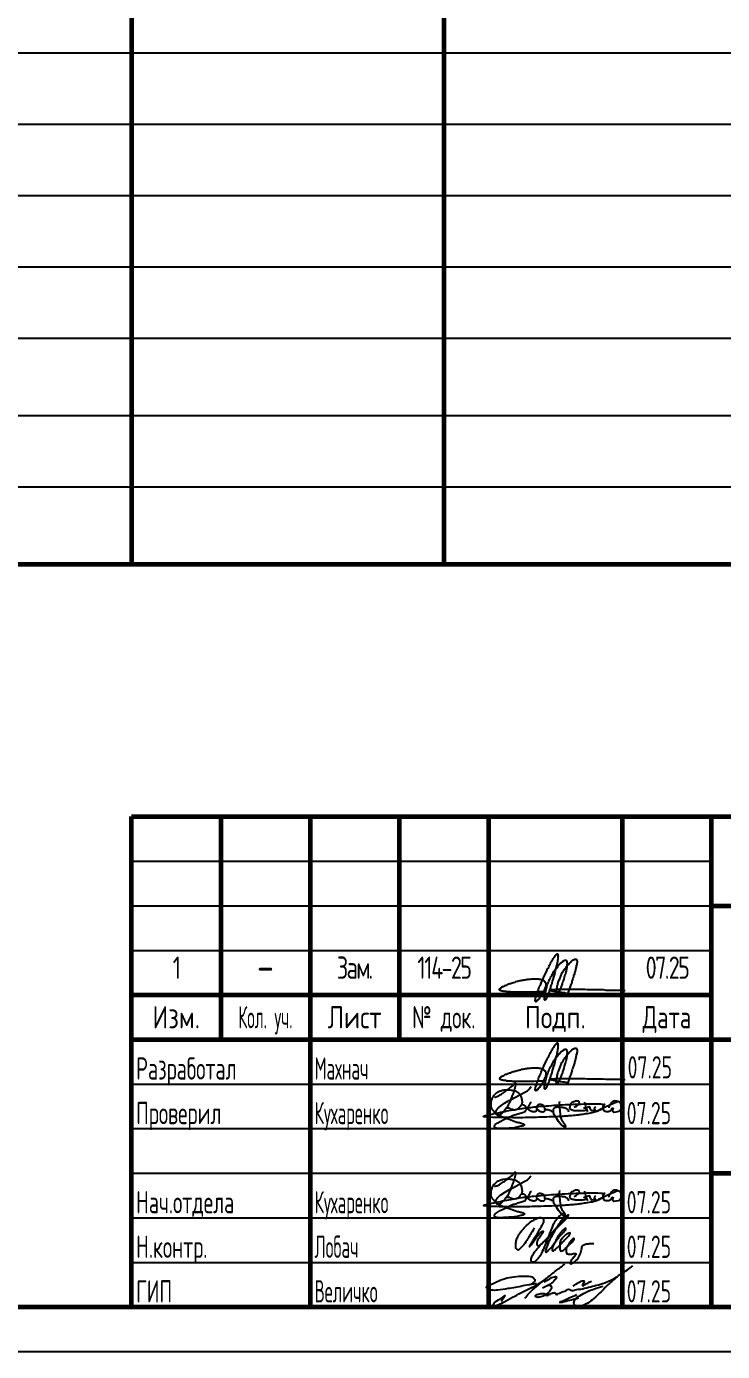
# Model space of a CAD drawing. Header units: millimetres. Extents: x 1681 to 4624, y 1418 to 1792.
# Drawn here: x 1899.2 to 1977.2, y 1495.2 to 1643.8 of the extents above; entities that cross this region are included whole.
import ezdxf
from ezdxf.enums import TextEntityAlignment as Align

# ---------------------------------------------------------------- set-up
doc = ezdxf.new("R2010")
doc.units = ezdxf.units.MM
doc.layers.add('_0', color=253, linetype='Continuous', lineweight=20)
doc.layers.add('ГП', color=7, linetype='Continuous')
doc.layers.add('подписи', color=7, linetype='Continuous')
doc.styles.add('GOST 2.304', font='CS_Gost2304.shx')
doc.styles.add('ГОСТ 2.304', font='CS_Gost2304.shx')

# ---------------------------------------------------------------- blocks, each defined once
blk = doc.blocks.new('кухаренко')
at = {"layer": 'подписи'}
for points in [[(4741.15, -2390.33, -0.005798), (4741.23, -2390.33, -0.008129), (4741.29, -2390.33, -0.006022), (4741.45, -2390.32, -0.027027), (4741.48, -2390.33, -0.19544), (4741.55, -2390.36, 0.152875), (4741.63, -2390.41), (4741.86, -2390.48), (4742.06, -2390.53, 0.129582), (4742.12, -2390.53, 0.038334), (4742.33, -2390.46, 0.029328), (4742.53, -2390.37, 0.094259), (4742.58, -2390.33, 0.003403), (4742.64, -2390.25, 0.001277), (4742.79, -2390.06, 0.000767), (4742.88, -2389.95, 0.002743), (4742.9, -2389.92, 0.109994), (4742.93, -2389.86, 0.044592), (4742.95, -2389.7, 0.018953), (4742.95, -2389.59, 0.020224), (4742.94, -2389.49, 0.029962), (4742.91, -2389.31, 0.026519), (4742.85, -2389.12, 0.025107), (4742.8, -2389, 0.026577), (4742.74, -2388.9, 0.049637), (4742.65, -2388.78, 0.034616), (4742.5, -2388.64, 0.030466), (4742.34, -2388.53, 0.054903), (4742.24, -2388.48, 0.022922), (4742.1, -2388.44, 0.013269), (4741.86, -2388.38, 0.007933), (4741.6, -2388.34, 0.015497), (4741.47, -2388.32, 0.030047), (4741.31, -2388.32, 0.019036), (4741.05, -2388.33, 0.019737), (4740.81, -2388.36, 0.024973), (4740.62, -2388.41, 0.020387), (4740.47, -2388.46, 0.01697), (4740.29, -2388.53, 0.022215), (4740.17, -2388.59, 0.017835), (4740.03, -2388.68, 0.053357), (4739.85, -2388.83, 0.047671), (4739.68, -2389.03, 0.022554), (4739.58, -2389.21, 0.027418), (4739.51, -2389.36, 0.017747), (4739.46, -2389.51, 0.024356), (4739.43, -2389.62, 0.035833), (4739.4, -2389.79, 0.027259), (4739.4, -2390, 0.021484), (4739.41, -2390.14, 0.036373), (4739.43, -2390.22, 0.048142), (4739.47, -2390.34, 0.049543), (4739.54, -2390.44, 0.008973), (4739.62, -2390.54, -0.006576), (4739.73, -2390.68, -0.010042), (4739.83, -2390.81, 0.0125), (4739.91, -2390.91, 0.086175), (4740.06, -2391.04, 0.047632), (4740.38, -2391.19), (4740.95, -2391.41), (4741.47, -2391.6), (4742.21, -2391.88, 0.037905), (4742.41, -2391.93, -0.018022), (4742.83, -2392.03, -0.012599), (4743.04, -2392.1, -0.03223), (4743.11, -2392.13, -0.091382), (4743.15, -2392.16, -0.092838), (4743.17, -2392.2, -0.095522), (4743.18, -2392.22, -0.111374), (4743.17, -2392.25, -0.135673), (4743.14, -2392.28, -0.082408), (4743.07, -2392.32, -0.004406), (4742.92, -2392.36, -0.004891), (4742.79, -2392.39), (4742.34, -2392.49), (4742.06, -2392.55), (4741.49, -2392.59), (4740.82, -2392.63, -0.016116), (4740.56, -2392.64, -0.011004), (4740.18, -2392.63, -0.039595), (4740.02, -2392.61, -0.059479), (4739.91, -2392.57, -0.078879), (4739.86, -2392.54, -0.096261), (4739.84, -2392.5, -0.108453), (4739.83, -2392.46, -0.057689), (4739.84, -2392.37, -0.053075), (4739.88, -2392.24, -0.134818), (4739.91, -2392.2), (4740.14, -2392.05), (4740.45, -2391.84), (4740.88, -2391.63), (4741.76, -2391.21, -0.052654), (4741.94, -2391.14, 0.019549), (4742.46, -2390.99), (4742.84, -2390.87), (4743.09, -2390.79), (4743.27, -2390.73, 0.265317), (4743.32, -2390.67, -0.114101), (4743.39, -2390.53, -0.052598), (4743.52, -2390.4, 0.097959), (4743.58, -2390.32, 0.011473), (4743.64, -2390.21, -0.009226), (4743.7, -2390.08, -0.001703), (4743.73, -2390.02, -0.000657), (4743.82, -2389.86, -0.029285), (4743.87, -2389.79, -0.015216), (4743.97, -2389.65)], [(4739.82, -2389.13, 0.026798), (4740.2, -2389.02, 0.059727), (4740.36, -2388.94, 0.004397), (4740.84, -2388.62, 0.011539), (4741.02, -2388.5, 0.001866), (4741.23, -2388.34, 0.000905), (4741.67, -2388, 0.09103), (4742.09, -2387.55, -0.647387), (4742.2, -2387.57, -0.120256), (4742.21, -2387.59, -0.00812), (4742.13, -2387.92, -0.001312), (4742.06, -2388.26, -0.009544), (4742.04, -2388.3, -0.014309), (4742, -2388.46, -0.00737), (4741.89, -2388.77, -0.003885), (4741.82, -2388.95, -0.001642), (4741.65, -2389.37, -0.007857), (4741.49, -2389.76, -0.011664), (4741.37, -2390.02, -0.038077), (4741.24, -2390.24, -0.020771), (4740.96, -2390.6, -0.010246), (4740.85, -2390.74, -0.008324), (4740.7, -2390.9, -0.03528), (4740.54, -2391.04, -0.062065), (4740.43, -2391.1, -0.104051), (4740.35, -2391.12, -0.065208), (4740.22, -2391.1, -0.050781), (4740.12, -2391.07, -0.059597), (4740.05, -2391.02, -0.087016), (4739.99, -2390.95, -0.102932), (4739.97, -2390.87, -0.098333), (4739.97, -2390.76, -0.064826), (4740.04, -2390.61, -0.017095), (4740.13, -2390.48, -0.024734), (4740.19, -2390.39, -0.026328), (4740.4, -2390.18, -0.049831), (4740.52, -2390.08), (4740.95, -2389.81), (4741.32, -2389.58, -0.03182), (4741.55, -2389.45, 0.017603), (4741.97, -2389.24), (4742.83, -2388.77), (4743.17, -2388.58), (4743.52, -2388.39, 0.083602), (4743.7, -2388.25, 0.050191), (4743.93, -2387.94)], [(4753.68, -2389.62, 0.005742), (4752.81, -2389.99, 0.008707), (4752.24, -2390.24, 0.0106), (4751.26, -2390.73, -0.046428), (4751.03, -2390.82, -0.028845), (4750.78, -2390.88, -0.009746), (4750.04, -2391, -0.001205), (4749.42, -2391.09, -0.003456), (4749.2, -2391.12, -0.006139), (4748.45, -2391.2, -0.006919), (4747.79, -2391.25, -0.004834), (4747.24, -2391.29, -0.002677), (4746.23, -2391.33, -0.003361), (4745.06, -2391.37, -0.00193), (4743.01, -2391.42, -0.005231), (4742.3, -2391.42, -0.002141), (4740.58, -2391.41, -0.019572), (4738.65, -2391.32, -0.750042), (4738.63, -2391.24, -0.058889), (4738.78, -2391.18, -0.009188), (4739.77, -2390.96, -0.006541), (4741.69, -2390.58, -0.010127), (4742.94, -2390.38, -0.010892), (4744.48, -2390.2, -0.007355), (4746.78, -2390.01, -0.006806), (4748.07, -2389.94, -0.003726), (4750.45, -2389.86, -0.016706), (4751.73, -2389.87, -0.067529), (4752.05, -2389.93, -0.087853), (4752.07, -2389.94, -0.014066), (4752.18, -2390.03)], [(4742.98, -2389.95, -0.046747), (4743.14, -2390.01, -0.091615), (4743.22, -2390.07, -0.026158), (4743.33, -2390.2, 0.033126), (4743.43, -2390.31, 0.008457), (4743.56, -2390.43, 0.012565), (4743.65, -2390.51, 0.034925), (4743.75, -2390.58, 0.023525), (4743.91, -2390.67, 0.055096), (4744, -2390.7, 0.030625), (4744.17, -2390.74, 0.093906), (4744.37, -2390.72, 0.095857), (4744.54, -2390.64, 0.216767), (4744.59, -2390.56, -0.312748), (4744.63, -2390.5, -0.391789), (4744.75, -2390.56, 0.241589), (4744.9, -2390.7, 0.011144), (4745.02, -2390.73, 0.020678), (4745.08, -2390.74, 0.039268), (4745.19, -2390.75, 0.034759), (4745.31, -2390.74, 0.117928), (4745.44, -2390.68, 0.191433), (4745.49, -2390.61, 0.063912), (4745.49, -2390.54, 0.03469), (4745.48, -2390.42, 0.024812), (4745.43, -2390.26, 0.044787), (4745.4, -2390.17, 0.071544), (4745.34, -2390.09, 0.06826), (4745.25, -2390.02, 0.054353), (4745.16, -2389.98, 0.037217), (4745.02, -2389.95, 0.040376), (4744.9, -2389.94, 0.050806), (4744.81, -2389.95, 0.104078), (4744.7, -2390, 0.096241), (4744.61, -2390.09, 0.047144), (4744.57, -2390.17, 0.042428), (4744.54, -2390.26, 0.052824), (4744.53, -2390.36, 0.073913), (4744.54, -2390.43, 0.143848), (4744.57, -2390.46, 0.087462), (4744.63, -2390.5)], [(4747.1, -2389.6, 0.01533), (4747.09, -2390, 0.027494), (4747.1, -2390.23), (4747.15, -2390.73), (4747.21, -2391.27, 0.074587), (4747.26, -2391.48, 0.039629), (4747.44, -2391.82, 0.019238), (4747.55, -2391.99, -0.019998), (4747.67, -2392.16, -0.015538), (4747.75, -2392.31, -0.03204), (4747.79, -2392.38, -0.091773), (4747.8, -2392.43, -0.238569), (4747.79, -2392.45, -0.159849), (4747.77, -2392.46, -0.047004), (4747.71, -2392.45, -0.036911), (4747.62, -2392.43, -0.032985), (4747.52, -2392.39, -0.046168), (4747.37, -2392.29, -0.076935), (4747.29, -2392.21), (4747.02, -2391.83), (4746.77, -2391.47), (4746.51, -2391.1, -0.103468), (4746.49, -2391.06, -0.018296), (4746.46, -2390.83, -0.019648), (4746.44, -2390.7, -0.01944), (4746.44, -2390.56, -0.094017), (4746.48, -2390.42, -0.114763), (4746.55, -2390.32, -0.093484), (4746.66, -2390.25, -0.076795), (4746.82, -2390.22, -0.007302), (4746.97, -2390.22, -0.008114), (4747.1, -2390.22, -0.010225), (4747.38, -2390.24, -0.019104), (4747.53, -2390.26, -0.049455), (4747.64, -2390.28, -0.029007), (4747.82, -2390.36, -0.036776), (4747.94, -2390.43, -0.041321), (4748.03, -2390.51, -0.064961), (4748.08, -2390.57, -0.06602), (4748.11, -2390.64, -0.136611), (4748.11, -2390.68, -0.090345), (4748.07, -2390.75)], [(4748.77, -2390.25, 0.014591), (4748.9, -2390.18, 0.018116), (4749.01, -2390.12, 0.015443), (4749.23, -2389.97, 0.053272), (4749.29, -2389.92, 0.126379), (4749.33, -2389.85, 0.092998), (4749.34, -2389.74, 0.062695), (4749.32, -2389.67, 0.090641), (4749.29, -2389.62, 0.086542), (4749.23, -2389.58, 0.083988), (4749.15, -2389.55, 0.037026), (4749.08, -2389.55, 0.040904), (4749, -2389.55, 0.033302), (4748.92, -2389.57, 0.013966), (4748.72, -2389.64, 0.034307), (4748.47, -2389.75, 0.127048), (4748.41, -2389.8, 0.042128), (4748.39, -2389.85, 0.014482), (4748.33, -2390, 0.012392), (4748.28, -2390.13, 0.0176), (4748.26, -2390.23, 0.10624), (4748.25, -2390.34, 0.131112), (4748.29, -2390.42, 0.094162), (4748.37, -2390.48, 0.051004), (4748.54, -2390.55, 0.010115), (4748.73, -2390.6, 0.032071), (4748.79, -2390.61, 0.009785), (4748.91, -2390.62, 0.006798), (4749.08, -2390.63, 0.01021), (4749.23, -2390.63, 0.003977), (4749.62, -2390.63, 0.028653), (4749.9, -2390.6, 0.053848), (4750.04, -2390.57, 0.115928), (4750.12, -2390.52, 0.196852), (4750.14, -2390.47, 0.098438), (4750.11, -2390.36, -0.06108), (4750.06, -2390.2, -0.005699), (4750.05, -2390.07, 0.010417), (4750.03, -2390, 0.035891), (4750.01, -2389.91, -0.027066), (4749.97, -2389.78, -0.054205), (4749.97, -2389.75, -0.021915), (4749.97, -2389.67)], [(4752.02, -2390.38, 0.109522), (4752.03, -2390.53, 0.160658), (4752.1, -2390.62, 0.055377), (4752.22, -2390.69, 0.068291), (4752.33, -2390.71, 0.029424), (4752.45, -2390.72, 0.028475), (4752.57, -2390.71, 0.060056), (4752.73, -2390.68, 0.059286), (4752.88, -2390.6, 0.24864), (4752.97, -2390.43, -0.41707), (4753.05, -2390.35, -0.677318), (4753.1, -2390.46, 0.312161), (4753.05, -2390.65, 0.094724), (4753.14, -2390.78, 0.252792), (4753.2, -2390.8), (4753.45, -2390.75), (4753.76, -2390.7, 0.185135), (4753.87, -2390.63, 0.075977), (4754.01, -2390.38, 0.056102), (4754.06, -2390.17, 0.077883), (4754.06, -2390.01, 0.067877), (4754, -2389.85, 0.107143), (4753.93, -2389.76, 0.048924), (4753.84, -2389.69, 0.033885), (4753.68, -2389.62, 0.029884), (4753.51, -2389.57, 0.04062), (4753.38, -2389.55, 0.079551), (4753.2, -2389.56, 0.107246), (4753.08, -2389.62, 0.024108), (4753.01, -2389.68, 0.01754), (4752.92, -2389.77, 0.020798), (4752.84, -2389.87, 0.01411), (4752.72, -2390.03, 0.088364), (4752.68, -2390.13, 0.049418), (4752.65, -2390.32)], [(4745.48, -2390.46, 0.006648), (4745.56, -2390.48, 0.012153), (4745.6, -2390.48, 0.004882), (4745.69, -2390.49, -0.011839), (4745.72, -2390.5, -0.019825), (4745.79, -2390.51, -0.012361), (4745.89, -2390.53, -0.011282), (4745.95, -2390.55, -0.005204), (4746.07, -2390.59, -0.018197), (4746.15, -2390.62, -0.030786), (4746.19, -2390.65, -0.092295), (4746.21, -2390.66, -0.034828), (4746.24, -2390.7, -0.09211), (4746.25, -2390.74, -0.069876), (4746.25, -2390.79)], [(4749.8, -2390.36, 0.007868), (4750.02, -2390.3, 0.007869), (4750.25, -2390.23, 0.045423), (4750.43, -2390.15, -0.455169), (4750.45, -2390.16), (4750.52, -2390.34), (4750.59, -2390.53, 0.1316), (4750.65, -2390.62, 0.233555), (4750.71, -2390.63), (4750.92, -2390.59), (4751.06, -2390.56, 0.564034), (4751.09, -2390.47, -0.265896), (4751.06, -2390.32, -0.077292), (4751.11, -2390.23, -0.07626), (4751.19, -2390.16)]]:
    blk.add_lwpolyline(points, format="xyb", dxfattribs=at)
for points in [[(4751.06, -2390.56), (4751.27, -2390.71), (4751.57, -2390.58), (4751.83, -2390.46), (4752.02, -2390.38), (4752.02, -2390.09), (4752.21, -2389.82)], [(4750.14, -2390.47), (4750.23, -2390.68), (4750.27, -2390.76)]]:
    blk.add_lwpolyline(points, dxfattribs=at)
blk = doc.blocks.new('*U36')
at = {"layer": 'подписи', "xscale": 100, "yscale": 100, "zscale": 100}
blk.add_blockref('кухаренко', (-475415, 239265), dxfattribs=at)
blk = doc.blocks.new('Лобач')
at = {"layer": 'подписи'}
blk.add_open_spline([(0, 0), (-26.4, -41.9), (-48.9, -80.6), (-81.2, -129), (-105.9, -153.2), (-115.6, -165.5), (-124.8, -165.5), (-138.2, -153.2), (-138.2, -142.4), (-138.2, -102.1), (-129.6, -76.3), (-109.2, -37.1), (-78, 0.5), (-38.2, 39.8), (7.5, 67.7), (38.2, 81.1), (58.1, 75.2), (65.6, 75.2), (71.5, 50), (53.2, 9.7), (11.8, -57), (-41.9, -142.4), (-35.5, -142.4), (-1.1, -91.9), (35, -45.1), (54.3, -25.3), (69.4, -18.3), (58.1, -44.1), (33.9, -76.3), (18.3, -99.4), (18.3, -116.6), (18.3, -128.4), (30.7, -136.5), (46.8, -124.7), (81.7, -93.5), (119.4, -48.4), (156, -7.5), (197.9, 46.8), (223.2, 88.7), (231.2, 104.3), (224.3, 114.5), (207, 106.9), (187.7, 91.9), (159.2, 57.5), (145.2, 36.5), (131.2, 5.9), (122.6, -19.3), (94.1, -93.5), (78.5, -133.3), (50.9, -194.1), (32.7, -221.7), (13.5, -243.5), (3.8, -252.9), (-12.4, -258), (-23.1, -253.3), (-27.2, -237.5), (-19.1, -208.6), (4.1, -176), (29.7, -143.7), (114.1, -56.6), (254.5, 88.1), (258.2, 98.5), (247.7, 98.5), (193.2, 35.3), (168.7, 5.1), (142.4, -34.3), (127.3, -65.9), (108.4, -97.3), (97, -129.9), (86.6, -152.8), (82.2, -170.3), (82.2, -183), (97, -178.3), (115.2, -155.8), (143.1, -123.9), (158.9, -100.7), (176.4, -77.5), (196, -54.5), (214.5, -37), (230.3, -18.5), (238.3, -5.8), (232.6, 1.6), (217.5, -10.8), (198.6, -30.6), (182.2, -52.5), (173.4, -66.9), (164.3, -85.8), (150.5, -111.3), (139.1, -134.5), (132.4, -151.7), (132.4, -160.4), (132.4, -170.9), (139.8, -170.9), (152.2, -165.6), (169.4, -146.7), (189.6, -127.9), (209.7, -106.7), (225.9, -90.3), (238.3, -77.8), (252.8, -63.4), (262.2, -51.3), (269.6, -40.8), (263.6, -35.1), (251.8, -39.8), (239.3, -45.2), (226.2, -57.3), (211.8, -71.1), (204.7, -80.5), (195.6, -94), (188.9, -112.4), (188.9, -133.3), (188.9, -159.2), (194.9, -172.9), (206.7, -172.9), (222.9, -162.2), (239.7, -143.7), (256.2, -127.2), (276, -110.4), (291.1, -96.3), (299.2, -83.5), (295.2, -76.5), (280, -86.2), (265.9, -104.4), (254.1, -122.2), (244.4, -140.7), (236.7, -157.5), (236.7, -178), (241.4, -194.5), (255.5, -194.5), (271.3, -194.5), (284.8, -194.5), (301.2, -188.1), (314.7, -191.8), (305.9, -203.2), (291.5, -221), (280.4, -235.5), (271.3, -247.9), (265.6, -261.4), (265.6, -270.4), (288.1, -261.4), (318.7, -239.8), (340.3, -199.5), (354.7, -158.8), (354.7, -129.2), (381.6, -119.8), (408.2, -115.5), (434.1, -115.5), (444.5, -115.5)], degree=3, dxfattribs=at)
blk = doc.blocks.new('*U37')
at = {"layer": 'подписи', "xscale": 1.5, "yscale": 1.5, "zscale": 1.5}
blk.add_blockref('Лобач', (-985, 385), dxfattribs=at)
blk = doc.blocks.new('величко')
at = {"layer": 'подписи'}
for points in [[(-13.33, 0.97), (-12.88, 1.57), (-13.65, 1.07), (-14.21, 0.54), (-14.21, 0.41), (-13.87, 0.47), (-13.07, 0.83), (-12.03, 1.4), (-11.11, 1.88), (-10.21, 2.34), (-9, 2.97), (-7.67, 3.98), (-6.65, 4.77), (-6.16, 5.14)], [(-8.07, 2.72), (-7.78, 2.72), (-7.69, 2.39), (-8.02, 1.94), (-8.62, 1.51), (-9.1, 1.39), (-9.33, 1.39), (-9.48, 1.51), (-9.45, 1.61), (-9.11, 1.76), (-8.67, 1.83), (-8.37, 1.77), (-8.23, 1.62), (-7.83, 1.76), (-7.39, 1.91), (-7.29, 1.91), (-7.17, 1.75), (-6.77, 1.87), (-6.17, 2.09), (-5.61, 2.27), (-5.51, 2.19), (-4.98, 2.23), (-4.4, 2.32), (-3.52, 2.52), (-2.65, 2.74), (-1.71, 3.03), (-0.41, 3.64), (0.09, 4), (0.83, 4.49), (1.46, 4.93)], [(-9.36, 2.9), (-9.97, 2.84), (-10.89, 2.66), (-12.58, 2.36), (-13.71, 2.19), (-14.43, 2.19), (-14.8, 2.3), (-14.96, 2.45), (-14.96, 2.5), (-14.71, 2.71), (-13.78, 3.16), (-11.89, 3.7), (-10.79, 3.77), (-10, 3.71), (-9.6, 3.48), (-9.53, 3.27), (-9.79, 2.99), (-10.23, 2.71)], [(-10.66, 1.28), (-10.21, 1.83), (-9.35, 2.6), (-8.79, 3.11)], [(-8.49, 3.14), (-7.85, 3.47), (-7.35, 3.69), (-7.13, 3.69), (-7.26, 3.37), (-7.8, 2.88), (-8.68, 2.4)], [(-5.24, 2.63), (-4.63, 3.05), (-4.25, 3.22), (-4.05, 3.22), (-4.05, 3.03), (-4.19, 2.79), (-4.19, 2.72), (-3.9, 2.84), (-3.56, 3.03), (-3.18, 3.2)], [(-0.23, 3.77), (-1.18, 2.93), (-2.44, 1.7), (-3.79, 0.64), (-4.57, 0.35), (-4.97, 0.35), (-5.13, 0.6), (-5.07, 1.09), (-4.67, 1.47), (-3.87, 1.93), (-1.91, 2.64)], [(-4.86, 1.65), (-5.62, 1.32), (-6.77, 0.8)], [(-6.77, 0.8), (-6.21, 0.92), (-5.44, 1.12), (-4.65, 1.32)]]:
    blk.add_spline(points, degree=3, dxfattribs=at)
blk = doc.blocks.new('*U38')
at = {"layer": 'подписи', "xscale": 100, "yscale": 100, "zscale": 100}
blk.add_blockref('величко', (-26, -31), dxfattribs=at)
blk = doc.blocks.new('*U46')
at = {"color": 0, "linetype": 'Continuous', "lineweight": 60}
for p, q in [((-185, 55), (0, 55)), ((-185, 0), (-185, 55)), ((-175, 55), (-175, 35)), ((-165, 55), (-165, 0)), ((-155, 55), (-155, 35)), ((-145, 55), (-145, 0)), ((-130, 55), (-130, 0)), ((-120, 0), (-120, 54.99)), ((-120, 45), (0, 45)), ((-185, 35), (-120, 35)), ((-175, 35), (-175, 30)), ((-155, 35), (-155, 30)), ((-185, 30), (-120, 30)), ((-120, 30), (0, 30)), ((-120, 15), (0, 15))]:
    blk.add_line(p, q, dxfattribs=at)
at = {"color": 0, "linetype": 'Continuous', "lineweight": 25}
for p, q in [((-185, 50), (-120, 50)), ((-185, 45), (-120, 45)), ((-185, 40), (-120, 40)), ((-185, 30), (-120, 30)), ((-185, 25), (-120, 25)), ((-185, 20), (-120, 20)), ((-185, 15), (-120, 15)), ((-185, 10), (-120, 10)), ((-185, 5), (-120, 5))]:
    blk.add_line(p, q, dxfattribs=at)
blk.add_lwpolyline([(-415, -5), (5, -5), (5, 292), (-415, 292), (-415, -5)], dxfattribs=at)
at = {"color": 0, "linetype": 'Continuous', "lineweight": 60}
blk.add_lwpolyline([(-395, 0), (0, 0), (0, 287), (-395, 287), (-395, 0)], dxfattribs=at)
at = {"color": 0, "linetype": 'Continuous', "lineweight": 25, "style": 'GOST 2.304'}
for s, p in [('Изм.', (-180, 32.5)), ('Лист', (-160, 32.5)), ('Подп.', (-137.5, 32.5))]:
    blk.add_text(s, height=2.5, dxfattribs=at).set_placement(p, align=Align.MIDDLE_CENTER)
for s, width, p in [('Кол. уч.', 0.65, (-170, 32.5)), ('№ док.', 0.8, (-150, 32.5)), ('Дата', 0.9, (-125, 32.5))]:
    blk.add_text(s, height=2.5, dxfattribs=dict(at, width=width)).set_placement(p, align=Align.MIDDLE_CENTER)
blk.add_attdef('НОМЕР', text='', height=2.5, dxfattribs=at).set_placement((-4.98, 284.34), align=Align.MIDDLE_CENTER)
at = {"color": 0, "style": 'GOST 2.304'}
for tag, height, p in [('ШИФР', 5, (-60, 50)), ('СТАДИЯ', 2.5, (-42.5, 20.29)), ('ЛИСТ', 2.5, (-27.51, 20.05)), ('ЛИСТОВ', 2.5, (-10.16, 20.04))]:
    blk.add_attdef(tag, text='', height=height, dxfattribs=at).set_placement(p, align=Align.MIDDLE_CENTER)
at = {"color": 0, "style": 'GOST 2.304', "width": 0.8}
for tag, p in [('НАЗВАНИЕ_ОБЪЕКТА_001', (-72.6, 36.69)), ('НАЗВАНИЕ_КОМПЛЕКТА_001', (-99.15, 21.69)), ('НАЗВАНИЕ_ЧЕРТЕЖА_001', (-97.73, 6.53))]:
    blk.add_attdef(tag, p, '', height=2.5, dxfattribs=at)
at = {"style": 'GOST 2.304'}
for tag, p, width in [('ДОЛЖ1', (-184.5, 25.5), 0.8), ('ФАМИЛИЯ1', (-164.5, 25.5), 0.68), ('ДАТА1', (-129.41, 25.63), 0.8), ('ДОЛЖ2', (-184.5, 20.5), 0.8), ('ФАМИЛИЯ2', (-164.5, 20.5), 0.68), ('ДАТА2', (-129.5, 20.5), 0.8), ('ДОЛЖ3', (-184.5, 15.5), 0.8), ('ФАМИЛИЯ3', (-164.5, 15.5), 0.68), ('ДАТА3', (-129.5, 15.5), 0.8), ('ДОЛЖ4', (-184.5, 10.5), 0.8), ('ФАМИЛИЯ4', (-164.5, 10.5), 0.68), ('ДАТА4', (-129.5, 10.5), 0.8), ('ДОЛЖ5', (-184.5, 5.5), 0.8), ('ФАМИЛИЯ5', (-164.5, 5.5), 0.68), ('ДАТА5', (-129.5, 5.5), 0.8), ('ДОЛЖ6', (-184.5, 0.5), 0.8), ('ФАМИЛИЯ6', (-164.5, 0.5), 0.68), ('ДАТА6', (-129.5, 0.5), 0.8)]:
    blk.add_attdef(tag, p, '', height=2.5, dxfattribs=dict(at, width=width))
at = {"color": 0, "style": 'GOST 2.304'}
blk.add_attdef('ФОРМАТ', (-46, -4.31), '', height=2.5, dxfattribs=at)
blk = doc.blocks.new('A$Cf8f236e5')
at = {"color": 7, "lineweight": 25}
blk.add_lwpolyline([(46.21, -4.66), (45.66, -4.66), (45.4, -4.66), (45.11, -4.7), (44.85, -4.7), (44.6, -4.7), (44.47, -4.7), (44.35, -4.7), (44.22, -4.7), (44.09, -4.7), (43.96, -4.7), (43.84, -4.7), (43.71, -4.7), (43.63, -4.7), (43.5, -4.7), (43.37, -4.7), (43.29, -4.7), (43.16, -4.7), (43.03, -4.7), (42.95, -4.7), (42.82, -4.7), (42.74, -4.7), (42.65, -4.7), (42.52, -4.66), (42.44, -4.66), (42.36, -4.66), (42.27, -4.66), (42.19, -4.66), (42.1, -4.66), (42.02, -4.66), (41.97, -4.62), (41.89, -4.62), (41.8, -4.62), (41.76, -4.62), (41.68, -4.62), (41.64, -4.57), (41.59, -4.57), (41.51, -4.57), (41.47, -4.53), (41.42, -4.53), (41.38, -4.53), (41.38, -4.49), (41.34, -4.49), (41.3, -4.49), (41.3, -4.45), (41.25, -4.45), (41.25, -4.4), (41.25, -4.36), (41.25, -4.32), (41.3, -4.32), (41.3, -4.28), (41.34, -4.28), (41.34, -4.23), (41.38, -4.23), (41.38, -4.19), (41.42, -4.19), (41.42, -4.15), (41.47, -4.15), (41.51, -4.15), (41.51, -4.11), (41.55, -4.11), (41.59, -4.06), (41.64, -4.06), (41.72, -4.02), (41.8, -3.98), (41.85, -3.94), (41.93, -3.9), (42.02, -3.9), (42.1, -3.85), (42.19, -3.81), (42.27, -3.77), (42.36, -3.73), (42.48, -3.73), (42.57, -3.68), (42.65, -3.64), (42.78, -3.6), (42.86, -3.6), (42.99, -3.56), (43.08, -3.51), (43.2, -3.47), (43.29, -3.47), (43.41, -3.43), (43.5, -3.39), (43.63, -3.39), (43.75, -3.35), (43.84, -3.35), (43.96, -3.3), (44.09, -3.3), (44.18, -3.26), (44.3, -3.26), (44.39, -3.22), (44.51, -3.22), (44.64, -3.22), (44.73, -3.22), (44.85, -3.18), (44.94, -3.18), (45.02, -3.18), (45.15, -3.18), (45.23, -3.18), (45.32, -3.18), (45.4, -3.18), (45.53, -3.18), (45.62, -3.18), (45.7, -3.22), (45.74, -3.22), (45.78, -3.22), (45.83, -3.22), (45.87, -3.26), (45.91, -3.26), (45.95, -3.26), (46, -3.26), (46, -3.3), (46.04, -3.3), (46.08, -3.3), (46.12, -3.35), (46.17, -3.39), (46.21, -3.39), (46.25, -3.43), (46.29, -3.47), (46.29, -3.51), (46.33, -3.51), (46.33, -3.56), (46.38, -3.6), (46.38, -3.64), (46.42, -3.68), (46.42, -3.73), (46.42, -3.77), (46.42, -3.81), (46.42, -3.85), (46.42, -3.9), (46.42, -3.94), (46.42, -3.98), (46.42, -4.02), (46.38, -4.06), (46.38, -4.11), (46.38, -4.15), (46.38, -4.19), (46.33, -4.23), (46.33, -4.28), (46.29, -4.36), (46.25, -4.45), (46.21, -4.53), (46.17, -4.62), (46.12, -4.7), (46.08, -4.78), (46.04, -4.87), (46, -4.95), (45.95, -5.04), (45.91, -5.12), (45.83, -5.21), (45.78, -5.25), (45.74, -5.33), (45.7, -5.42), (45.66, -5.42), (45.66, -5.46), (45.62, -5.5), (45.57, -5.5), (45.57, -5.55), (45.53, -5.55), (45.53, -5.59), (45.49, -5.63), (45.45, -5.63), (45.45, -5.67), (45.4, -5.67), (45.4, -5.72), (45.36, -5.72), (45.32, -5.72), (45.32, -5.76), (45.28, -5.72), (45.28, -5.67), (45.23, -5.67), (45.23, -5.63), (45.23, -5.59), (45.23, -5.55), (45.28, -5.55), (45.28, -5.5), (45.28, -5.46), (45.28, -5.42), (45.28, -5.38), (45.28, -5.33), (45.32, -5.29), (45.32, -5.25), (45.32, -5.21), (45.36, -5.17), (45.36, -5.08), (45.4, -5), (45.4, -4.91), (45.45, -4.83), (45.49, -4.74), (45.53, -4.66), (45.57, -4.53), (45.62, -4.45), (45.62, -4.36), (45.66, -4.23), (45.7, -4.15), (45.74, -4.02), (45.83, -3.9), (45.87, -3.81), (45.91, -3.68), (45.95, -3.56), (46.04, -3.35), (46.17, -3.09), (46.25, -2.88), (46.38, -2.63), (46.46, -2.41), (46.55, -2.29), (46.59, -2.2), (46.63, -2.07), (46.72, -1.99), (46.76, -1.86), (46.8, -1.78), (46.84, -1.65), (46.93, -1.57), (46.97, -1.44), (47.01, -1.36), (47.05, -1.27), (47.1, -1.19), (47.18, -1.1), (47.22, -1.02), (47.27, -0.93), (47.31, -0.89), (47.35, -0.8), (47.35, -0.76), (47.39, -0.76), (47.39, -0.72), (47.44, -0.68), (47.44, -0.64), (47.48, -0.64), (47.48, -0.59), (47.52, -0.59), (47.52, -0.55), (47.56, -0.51), (47.6, -0.47), (47.65, -0.42), (47.69, -0.42), (47.69, -0.38), (47.73, -0.38), (47.77, -0.42), (47.77, -0.47), (47.77, -0.51), (47.77, -0.55), (47.82, -0.59), (47.82, -0.64), (47.77, -0.64), (47.77, -0.68), (47.77, -0.72), (47.77, -0.76), (47.77, -0.8), (47.77, -0.85), (47.77, -0.89), (47.77, -0.93), (47.77, -1.02), (47.73, -1.1), (47.73, -1.19), (47.73, -1.27), (47.69, -1.36), (47.69, -1.44), (47.65, -1.57), (47.65, -1.65), (47.6, -1.78), (47.6, -1.86), (47.56, -1.99), (47.52, -2.07), (47.52, -2.2), (47.48, -2.33), (47.44, -2.41), (47.44, -2.54), (47.35, -2.79), (47.31, -3.01), (47.22, -3.26), (47.14, -3.47), (47.1, -3.73), (47.05, -3.81), (47.01, -3.94), (46.97, -4.06), (46.97, -4.15), (46.93, -4.28), (46.89, -4.36), (46.84, -4.45), (46.8, -4.57), (46.8, -4.66), (46.76, -4.74), (46.72, -4.83), (46.67, -4.91), (46.67, -5), (46.63, -5.08), (46.59, -5.12), (46.59, -5.17), (46.59, -5.21), (46.55, -5.25), (46.55, -5.29), (46.5, -5.33), (46.5, -5.38), (46.46, -5.42), (46.46, -5.46), (46.42, -5.46), (46.42, -5.5), (46.38, -5.55), (46.33, -5.59), (46.33, -5.55), (46.29, -5.55), (46.29, -5.5), (46.29, -5.46), (46.29, -5.42), (46.29, -5.38), (46.29, -5.33), (46.29, -5.29), (46.29, -5.25), (46.29, -5.21), (46.29, -5.17), (46.29, -5.12), (46.33, -5.12), (46.33, -5.08), (46.33, -5.04), (46.33, -5), (46.33, -4.91), (46.38, -4.83), (46.38, -4.74), (46.38, -4.66), (46.42, -4.53), (46.46, -4.45), (46.46, -4.36), (46.5, -4.23), (46.55, -4.15), (46.55, -4.02), (46.59, -3.94), (46.63, -3.81), (46.67, -3.68), (46.72, -3.6), (46.76, -3.47), (46.8, -3.39), (46.84, -3.26), (46.93, -3.18), (46.97, -3.05), (47.01, -2.96), (47.1, -2.84), (47.14, -2.75), (47.18, -2.63), (47.27, -2.54), (47.31, -2.41), (47.39, -2.33), (47.44, -2.24), (47.52, -2.16), (47.56, -2.07), (47.65, -1.99), (47.69, -1.91), (47.77, -1.82), (47.82, -1.74), (47.9, -1.65), (47.94, -1.57), (48.03, -1.52), (48.07, -1.44), (48.16, -1.4), (48.16, -1.36), (48.2, -1.36), (48.24, -1.31), (48.28, -1.27), (48.32, -1.27), (48.32, -1.23), (48.37, -1.23), (48.37, -1.19), (48.41, -1.19), (48.45, -1.19), (48.45, -1.14), (48.49, -1.14), (48.54, -1.14), (48.58, -1.1), (48.62, -1.1), (48.66, -1.1), (48.71, -1.1), (48.71, -1.14), (48.75, -1.14), (48.75, -1.19), (48.79, -1.23), (48.79, -1.27), (48.79, -1.31), (48.79, -1.36), (48.83, -1.4), (48.83, -1.44), (48.83, -1.48), (48.83, -1.52), (48.83, -1.57), (48.79, -1.61), (48.79, -1.65), (48.79, -1.69), (48.79, -1.74), (48.79, -1.78), (48.79, -1.82), (48.79, -1.95), (48.75, -2.03), (48.75, -2.12), (48.71, -2.24), (48.71, -2.33), (48.66, -2.46), (48.62, -2.54), (48.62, -2.67), (48.58, -2.75), (48.54, -2.88), (48.49, -3.01), (48.45, -3.22), (48.37, -3.43), (48.32, -3.56), (48.28, -3.64), (48.28, -3.77), (48.24, -3.85), (48.2, -3.98), (48.16, -4.06), (48.11, -4.15), (48.07, -4.28), (48.03, -4.36), (47.99, -4.45), (47.99, -4.49), (47.94, -4.49), (47.94, -4.53), (47.94, -4.57), (47.9, -4.62), (47.9, -4.66), (47.9, -4.7), (47.86, -4.7), (47.86, -4.74), (47.82, -4.78), (47.82, -4.83), (47.77, -4.83), (47.77, -4.87), (47.73, -4.91), (47.73, -4.95), (47.69, -4.95), (47.69, -5), (47.65, -5), (47.65, -4.95), (47.6, -4.95), (47.6, -4.91), (47.6, -4.87), (47.6, -4.83), (47.6, -4.78), (47.6, -4.74), (47.6, -4.7), (47.6, -4.66), (47.6, -4.62), (47.6, -4.57), (47.6, -4.53), (47.6, -4.49), (47.65, -4.45), (47.65, -4.4), (47.65, -4.36), (47.65, -4.32), (47.69, -4.23), (47.69, -4.11), (47.69, -4.02), (47.73, -3.94), (47.77, -3.81), (47.77, -3.73), (47.82, -3.6), (47.86, -3.51), (47.9, -3.39), (47.94, -3.3), (47.99, -3.18), (48.03, -3.09), (48.07, -3.01), (48.11, -2.88), (48.16, -2.79), (48.2, -2.71), (48.24, -2.58), (48.28, -2.5), (48.37, -2.41), (48.41, -2.33), (48.45, -2.24), (48.54, -2.16), (48.58, -2.07), (48.62, -1.99), (48.71, -1.91), (48.75, -1.82), (48.79, -1.78), (48.87, -1.69), (48.92, -1.61), (48.96, -1.57), (49.04, -1.48), (49.09, -1.44), (49.13, -1.4), (49.21, -1.31), (49.26, -1.27), (49.3, -1.23), (49.34, -1.19), (49.38, -1.14), (49.43, -1.1), (49.51, -1.06), (49.55, -1.06), (49.59, -1.02), (49.64, -1.02), (49.64, -0.97), (49.68, -0.97), (49.72, -0.97), (49.76, -0.97), (49.81, -0.97), (49.85, -0.97), (49.85, -1.02), (49.89, -1.06), (49.89, -1.1), (49.89, -1.14), (49.93, -1.19), (49.93, -1.23), (49.93, -1.27), (49.93, -1.31), (49.93, -1.4), (49.89, -1.44), (49.89, -1.48), (49.89, -1.57), (49.89, -1.65), (49.85, -1.69), (49.85, -1.78), (49.85, -1.86), (49.81, -1.95), (49.81, -2.03), (49.76, -2.12), (49.76, -2.2), (49.72, -2.29), (49.72, -2.37), (49.68, -2.46), (49.64, -2.54), (49.64, -2.67), (49.59, -2.75), (49.55, -2.84), (49.55, -2.96), (49.51, -3.05), (49.47, -3.18), (49.43, -3.26), (49.38, -3.39), (49.34, -3.47), (49.34, -3.6), (49.3, -3.68), (49.21, -3.94), (49.13, -4.15), (49.04, -4.4), (48.87, -4.87), (48.71, -4.83), (48.54, -4.78), (48.37, -4.78), (48.2, -4.74), (48.11, -4.74), (48.03, -4.74), (47.94, -4.7), (47.9, -4.7), (47.82, -4.7), (47.73, -4.7), (47.65, -4.66), (47.6, -4.66), (47.52, -4.66), (47.48, -4.62), (47.39, -4.62), (47.35, -4.62), (47.31, -4.62), (47.27, -4.57), (47.18, -4.57), (47.14, -4.57), (47.1, -4.57), (47.05, -4.53), (47.01, -4.53), (46.97, -4.53), (46.93, -4.49), (46.89, -4.49), (46.89, -4.45), (46.93, -4.45), (46.97, -4.45), (47.01, -4.45), (47.01, -4.4), (47.05, -4.4), (47.1, -4.4), (47.14, -4.4), (47.18, -4.4), (47.22, -4.4), (47.27, -4.4), (47.31, -4.4), (47.39, -4.4), (47.44, -4.4), (47.48, -4.4), (47.52, -4.36), (47.6, -4.36), (47.65, -4.36), (47.73, -4.36), (47.77, -4.36), (47.86, -4.36), (47.9, -4.36), (47.99, -4.36), (48.07, -4.36), (48.16, -4.36), (48.2, -4.36), (48.28, -4.36), (48.37, -4.36), (48.45, -4.36), (48.54, -4.36), (48.62, -4.36), (48.71, -4.36), (48.79, -4.36), (48.92, -4.36), (49, -4.36), (49.09, -4.36), (49.17, -4.36), (49.3, -4.36), (49.38, -4.36), (49.51, -4.36), (49.59, -4.36), (49.72, -4.36), (49.81, -4.36), (49.93, -4.36), (50.02, -4.36), (50.14, -4.36), (50.27, -4.36), (50.36, -4.36), (50.48, -4.36), (50.61, -4.36), (50.7, -4.36), (50.82, -4.36), (51.08, -4.4), (51.33, -4.4), (51.58, -4.4), (51.84, -4.4), (52.09, -4.4), (52.35, -4.4), (52.6, -4.4), (52.85, -4.4), (53.15, -4.45), (53.4, -4.45), (53.66, -4.45), (53.96, -4.45), (54.21, -4.45), (54.76, -4.45), (55.31, -4.49)], dxfattribs=at)
at = {"style": 'GOST 2.304'}
blk.add_text('-', height=3.5, dxfattribs=at).set_placement((15, -3.5), align=Align.CENTER)
at = {"ltscale": 100, "char_height": 2.5, "attachment_point": 2, "style": 'ГОСТ 2.304'}
for s, insert, width in [('{\\W0.9;\\T0.8;1}', (5, -0.69), 0.6281), ('{\\W0.9;\\T0.8;Зам.}', (25, -0.69), 4.7682), ('{\\W0.9;\\T0.8;114-25}', (35, -0.69), 0.6281), ('{\\W0.9;\\T0.8;07.25}', (60, -0.69), 0.6281)]:
    blk.add_mtext(s, dxfattribs=dict(at, insert=insert, width=width))

msp = doc.modelspace()

# ---------------------------------------------------------------- linework, layer by layer
at = {"linetype": 'Continuous', "lineweight": 60}
for p, q in [((1910.98, 1762.16), (1910.98, 1583.49)), ((1945.98, 1762.16), (1945.98, 1583.49)), ((1700.98, 1583.49), (2095.98, 1583.49))]:
    msp.add_line(p, q, dxfattribs=at)
at = {"color": 7, "lineweight": 25}
msp.add_lwpolyline([(1957.19, 1525.5), (1956.64, 1525.5), (1956.39, 1525.5), (1956.09, 1525.46), (1955.84, 1525.46), (1955.58, 1525.46), (1955.46, 1525.46), (1955.33, 1525.46), (1955.2, 1525.46), (1955.07, 1525.46), (1954.95, 1525.46), (1954.82, 1525.46), (1954.69, 1525.46), (1954.61, 1525.46), (1954.48, 1525.46), (1954.36, 1525.46), (1954.27, 1525.46), (1954.14, 1525.46), (1954.02, 1525.46), (1953.93, 1525.46), (1953.8, 1525.46), (1953.72, 1525.46), (1953.64, 1525.46), (1953.51, 1525.5), (1953.42, 1525.5), (1953.34, 1525.5), (1953.25, 1525.5), (1953.17, 1525.5), (1953.09, 1525.5), (1953, 1525.5), (1952.96, 1525.55), (1952.87, 1525.55), (1952.79, 1525.55), (1952.75, 1525.55), (1952.66, 1525.55), (1952.62, 1525.59), (1952.58, 1525.59), (1952.49, 1525.59), (1952.45, 1525.63), (1952.41, 1525.63), (1952.37, 1525.63), (1952.37, 1525.67), (1952.32, 1525.67), (1952.28, 1525.67), (1952.28, 1525.71), (1952.24, 1525.71), (1952.24, 1525.76), (1952.24, 1525.8), (1952.24, 1525.84), (1952.28, 1525.84), (1952.28, 1525.88), (1952.32, 1525.88), (1952.32, 1525.93), (1952.37, 1525.93), (1952.37, 1525.97), (1952.41, 1525.97), (1952.41, 1526.01), (1952.45, 1526.01), (1952.49, 1526.01), (1952.49, 1526.05), (1952.53, 1526.05), (1952.58, 1526.1), (1952.62, 1526.1), (1952.7, 1526.14), (1952.79, 1526.18), (1952.83, 1526.22), (1952.92, 1526.26), (1953, 1526.26), (1953.09, 1526.31), (1953.17, 1526.35), (1953.25, 1526.39), (1953.34, 1526.43), (1953.47, 1526.43), (1953.55, 1526.48), (1953.64, 1526.52), (1953.76, 1526.56), (1953.85, 1526.56), (1953.97, 1526.6), (1954.06, 1526.65), (1954.19, 1526.69), (1954.27, 1526.69), (1954.4, 1526.73), (1954.48, 1526.77), (1954.61, 1526.77), (1954.74, 1526.82), (1954.82, 1526.82), (1954.95, 1526.86), (1955.07, 1526.86), (1955.16, 1526.9), (1955.29, 1526.9), (1955.37, 1526.94), (1955.5, 1526.94), (1955.63, 1526.94), (1955.71, 1526.94), (1955.84, 1526.98), (1955.92, 1526.98), (1956.01, 1526.98), (1956.13, 1526.98), (1956.22, 1526.98), (1956.3, 1526.98), (1956.39, 1526.98), (1956.51, 1526.98), (1956.6, 1526.98), (1956.68, 1526.94), (1956.73, 1526.94), (1956.77, 1526.94), (1956.81, 1526.94), (1956.85, 1526.9), (1956.9, 1526.9), (1956.94, 1526.9), (1956.98, 1526.9), (1956.98, 1526.86), (1957.02, 1526.86), (1957.06, 1526.86), (1957.11, 1526.82), (1957.15, 1526.77), (1957.19, 1526.77), (1957.23, 1526.73), (1957.28, 1526.69), (1957.28, 1526.65), (1957.32, 1526.65), (1957.32, 1526.6), (1957.36, 1526.56), (1957.36, 1526.52), (1957.4, 1526.48), (1957.4, 1526.43), (1957.4, 1526.39), (1957.4, 1526.35), (1957.4, 1526.31), (1957.4, 1526.26), (1957.4, 1526.22), (1957.4, 1526.18), (1957.4, 1526.14), (1957.36, 1526.1), (1957.36, 1526.05), (1957.36, 1526.01), (1957.36, 1525.97), (1957.32, 1525.93), (1957.32, 1525.88), (1957.28, 1525.8), (1957.23, 1525.71), (1957.19, 1525.63), (1957.15, 1525.55), (1957.11, 1525.46), (1957.06, 1525.38), (1957.02, 1525.29), (1956.98, 1525.21), (1956.94, 1525.12), (1956.9, 1525.04), (1956.81, 1524.95), (1956.77, 1524.91), (1956.73, 1524.83), (1956.68, 1524.74), (1956.64, 1524.74), (1956.64, 1524.7), (1956.6, 1524.66), (1956.56, 1524.66), (1956.56, 1524.61), (1956.51, 1524.61), (1956.51, 1524.57), (1956.47, 1524.53), (1956.43, 1524.53), (1956.43, 1524.49), (1956.39, 1524.49), (1956.39, 1524.44), (1956.35, 1524.44), (1956.3, 1524.44), (1956.3, 1524.4), (1956.26, 1524.44), (1956.26, 1524.49), (1956.22, 1524.49), (1956.22, 1524.53), (1956.22, 1524.57), (1956.22, 1524.61), (1956.26, 1524.61), (1956.26, 1524.66), (1956.26, 1524.7), (1956.26, 1524.74), (1956.26, 1524.78), (1956.26, 1524.83), (1956.3, 1524.87), (1956.3, 1524.91), (1956.3, 1524.95), (1956.35, 1524.99), (1956.35, 1525.08), (1956.39, 1525.16), (1956.39, 1525.25), (1956.43, 1525.33), (1956.47, 1525.42), (1956.51, 1525.5), (1956.56, 1525.63), (1956.6, 1525.71), (1956.6, 1525.8), (1956.64, 1525.93), (1956.68, 1526.01), (1956.73, 1526.14), (1956.81, 1526.26), (1956.85, 1526.35), (1956.9, 1526.48), (1956.94, 1526.6), (1957.02, 1526.82), (1957.15, 1527.07), (1957.23, 1527.28), (1957.36, 1527.53), (1957.45, 1527.75), (1957.53, 1527.87), (1957.57, 1527.96), (1957.62, 1528.09), (1957.7, 1528.17), (1957.74, 1528.3), (1957.78, 1528.38), (1957.83, 1528.51), (1957.91, 1528.59), (1957.95, 1528.72), (1958, 1528.8), (1958.04, 1528.89), (1958.08, 1528.97), (1958.17, 1529.06), (1958.21, 1529.14), (1958.25, 1529.23), (1958.29, 1529.27), (1958.33, 1529.36), (1958.33, 1529.4), (1958.38, 1529.4), (1958.38, 1529.44), (1958.42, 1529.48), (1958.42, 1529.52), (1958.46, 1529.52), (1958.46, 1529.57), (1958.5, 1529.57), (1958.5, 1529.61), (1958.55, 1529.65), (1958.59, 1529.69), (1958.63, 1529.74), (1958.67, 1529.74), (1958.67, 1529.78), (1958.72, 1529.78), (1958.76, 1529.74), (1958.76, 1529.69), (1958.76, 1529.65), (1958.76, 1529.61), (1958.8, 1529.57), (1958.8, 1529.52), (1958.76, 1529.52), (1958.76, 1529.48), (1958.76, 1529.44), (1958.76, 1529.4), (1958.76, 1529.36), (1958.76, 1529.31), (1958.76, 1529.27), (1958.76, 1529.23), (1958.76, 1529.14), (1958.72, 1529.06), (1958.72, 1528.97), (1958.72, 1528.89), (1958.67, 1528.8), (1958.67, 1528.72), (1958.63, 1528.59), (1958.63, 1528.51), (1958.59, 1528.38), (1958.59, 1528.3), (1958.55, 1528.17), (1958.5, 1528.09), (1958.5, 1527.96), (1958.46, 1527.83), (1958.42, 1527.75), (1958.42, 1527.62), (1958.33, 1527.37), (1958.29, 1527.15), (1958.21, 1526.9), (1958.12, 1526.69), (1958.08, 1526.43), (1958.04, 1526.35), (1958, 1526.22), (1957.95, 1526.1), (1957.95, 1526.01), (1957.91, 1525.88), (1957.87, 1525.8), (1957.83, 1525.71), (1957.78, 1525.59), (1957.78, 1525.5), (1957.74, 1525.42), (1957.7, 1525.33), (1957.66, 1525.25), (1957.66, 1525.16), (1957.62, 1525.08), (1957.57, 1525.04), (1957.57, 1524.99), (1957.57, 1524.95), (1957.53, 1524.91), (1957.53, 1524.87), (1957.49, 1524.83), (1957.49, 1524.78), (1957.45, 1524.74), (1957.45, 1524.7), (1957.4, 1524.7), (1957.4, 1524.66), (1957.36, 1524.61), (1957.32, 1524.57), (1957.32, 1524.61), (1957.28, 1524.61), (1957.28, 1524.66), (1957.28, 1524.7), (1957.28, 1524.74), (1957.28, 1524.78), (1957.28, 1524.83), (1957.28, 1524.87), (1957.28, 1524.91), (1957.28, 1524.95), (1957.28, 1524.99), (1957.28, 1525.04), (1957.32, 1525.04), (1957.32, 1525.08), (1957.32, 1525.12), (1957.32, 1525.16), (1957.32, 1525.25), (1957.36, 1525.33), (1957.36, 1525.42), (1957.36, 1525.5), (1957.4, 1525.63), (1957.45, 1525.71), (1957.45, 1525.8), (1957.49, 1525.93), (1957.53, 1526.01), (1957.53, 1526.14), (1957.57, 1526.22), (1957.62, 1526.35), (1957.66, 1526.48), (1957.7, 1526.56), (1957.74, 1526.69), (1957.78, 1526.77), (1957.83, 1526.9), (1957.91, 1526.98), (1957.95, 1527.11), (1958, 1527.2), (1958.08, 1527.32), (1958.12, 1527.41), (1958.17, 1527.53), (1958.25, 1527.62), (1958.29, 1527.75), (1958.38, 1527.83), (1958.42, 1527.92), (1958.5, 1528), (1958.55, 1528.09), (1958.63, 1528.17), (1958.67, 1528.25), (1958.76, 1528.34), (1958.8, 1528.42), (1958.89, 1528.51), (1958.93, 1528.59), (1959.01, 1528.64), (1959.05, 1528.72), (1959.14, 1528.76), (1959.14, 1528.8), (1959.18, 1528.8), (1959.22, 1528.85), (1959.27, 1528.89), (1959.31, 1528.89), (1959.31, 1528.93), (1959.35, 1528.93), (1959.35, 1528.97), (1959.39, 1528.97), (1959.44, 1528.97), (1959.44, 1529.02), (1959.48, 1529.02), (1959.52, 1529.02), (1959.56, 1529.06), (1959.6, 1529.06), (1959.65, 1529.06), (1959.69, 1529.06), (1959.69, 1529.02), (1959.73, 1529.02), (1959.73, 1528.97), (1959.77, 1528.93), (1959.77, 1528.89), (1959.77, 1528.85), (1959.77, 1528.8), (1959.82, 1528.76), (1959.82, 1528.72), (1959.82, 1528.68), (1959.82, 1528.64), (1959.82, 1528.59), (1959.77, 1528.55), (1959.77, 1528.51), (1959.77, 1528.47), (1959.77, 1528.42), (1959.77, 1528.38), (1959.77, 1528.34), (1959.77, 1528.21), (1959.73, 1528.13), (1959.73, 1528.04), (1959.69, 1527.92), (1959.69, 1527.83), (1959.65, 1527.7), (1959.6, 1527.62), (1959.6, 1527.49), (1959.56, 1527.41), (1959.52, 1527.28), (1959.48, 1527.15), (1959.44, 1526.94), (1959.35, 1526.73), (1959.31, 1526.6), (1959.27, 1526.52), (1959.27, 1526.39), (1959.22, 1526.31), (1959.18, 1526.18), (1959.14, 1526.1), (1959.1, 1526.01), (1959.05, 1525.88), (1959.01, 1525.8), (1958.97, 1525.71), (1958.97, 1525.67), (1958.93, 1525.67), (1958.93, 1525.63), (1958.93, 1525.59), (1958.89, 1525.55), (1958.89, 1525.5), (1958.89, 1525.46), (1958.84, 1525.46), (1958.84, 1525.42), (1958.8, 1525.38), (1958.8, 1525.33), (1958.76, 1525.33), (1958.76, 1525.29), (1958.72, 1525.25), (1958.72, 1525.21), (1958.67, 1525.21), (1958.67, 1525.16), (1958.63, 1525.16), (1958.63, 1525.21), (1958.59, 1525.21), (1958.59, 1525.25), (1958.59, 1525.29), (1958.59, 1525.33), (1958.59, 1525.38), (1958.59, 1525.42), (1958.59, 1525.46), (1958.59, 1525.5), (1958.59, 1525.55), (1958.59, 1525.59), (1958.59, 1525.63), (1958.59, 1525.67), (1958.63, 1525.71), (1958.63, 1525.76), (1958.63, 1525.8), (1958.63, 1525.84), (1958.67, 1525.93), (1958.67, 1526.05), (1958.67, 1526.14), (1958.72, 1526.22), (1958.76, 1526.35), (1958.76, 1526.43), (1958.8, 1526.56), (1958.84, 1526.65), (1958.89, 1526.77), (1958.93, 1526.86), (1958.97, 1526.98), (1959.01, 1527.07), (1959.05, 1527.15), (1959.1, 1527.28), (1959.14, 1527.37), (1959.18, 1527.45), (1959.22, 1527.58), (1959.27, 1527.66), (1959.35, 1527.75), (1959.39, 1527.83), (1959.44, 1527.92), (1959.52, 1528), (1959.56, 1528.09), (1959.6, 1528.17), (1959.69, 1528.25), (1959.73, 1528.34), (1959.77, 1528.38), (1959.86, 1528.47), (1959.9, 1528.55), (1959.94, 1528.59), (1960.03, 1528.68), (1960.07, 1528.72), (1960.11, 1528.76), (1960.2, 1528.85), (1960.24, 1528.89), (1960.28, 1528.93), (1960.32, 1528.97), (1960.37, 1529.02), (1960.41, 1529.06), (1960.49, 1529.1), (1960.54, 1529.1), (1960.58, 1529.14), (1960.62, 1529.14), (1960.62, 1529.19), (1960.66, 1529.19), (1960.71, 1529.19), (1960.75, 1529.19), (1960.79, 1529.19), (1960.83, 1529.19), (1960.83, 1529.14), (1960.87, 1529.1), (1960.87, 1529.06), (1960.87, 1529.02), (1960.92, 1528.97), (1960.92, 1528.93), (1960.92, 1528.89), (1960.92, 1528.85), (1960.92, 1528.76), (1960.87, 1528.72), (1960.87, 1528.68), (1960.87, 1528.59), (1960.87, 1528.51), (1960.83, 1528.47), (1960.83, 1528.38), (1960.83, 1528.3), (1960.79, 1528.21), (1960.79, 1528.13), (1960.75, 1528.04), (1960.75, 1527.96), (1960.71, 1527.87), (1960.71, 1527.79), (1960.66, 1527.7), (1960.62, 1527.62), (1960.62, 1527.49), (1960.58, 1527.41), (1960.54, 1527.32), (1960.54, 1527.2), (1960.49, 1527.11), (1960.45, 1526.98), (1960.41, 1526.9), (1960.37, 1526.77), (1960.32, 1526.69), (1960.32, 1526.56), (1960.28, 1526.48), (1960.2, 1526.22), (1960.11, 1526.01), (1960.03, 1525.76), (1959.86, 1525.29), (1959.69, 1525.33), (1959.52, 1525.38), (1959.35, 1525.38), (1959.18, 1525.42), (1959.1, 1525.42), (1959.01, 1525.42), (1958.93, 1525.46), (1958.89, 1525.46), (1958.8, 1525.46), (1958.72, 1525.46), (1958.63, 1525.5), (1958.59, 1525.5), (1958.5, 1525.5), (1958.46, 1525.55), (1958.38, 1525.55), (1958.33, 1525.55), (1958.29, 1525.55), (1958.25, 1525.59), (1958.17, 1525.59), (1958.12, 1525.59), (1958.08, 1525.59), (1958.04, 1525.63), (1958, 1525.63), (1957.95, 1525.63), (1957.91, 1525.67), (1957.87, 1525.67), (1957.87, 1525.71), (1957.91, 1525.71), (1957.95, 1525.71), (1958, 1525.71), (1958, 1525.76), (1958.04, 1525.76), (1958.08, 1525.76), (1958.12, 1525.76), (1958.17, 1525.76), (1958.21, 1525.76), (1958.25, 1525.76), (1958.29, 1525.76), (1958.38, 1525.76), (1958.42, 1525.76), (1958.46, 1525.76), (1958.5, 1525.8), (1958.59, 1525.8), (1958.63, 1525.8), (1958.72, 1525.8), (1958.76, 1525.8), (1958.84, 1525.8), (1958.89, 1525.8), (1958.97, 1525.8), (1959.05, 1525.8), (1959.14, 1525.8), (1959.18, 1525.8), (1959.27, 1525.8), (1959.35, 1525.8), (1959.44, 1525.8), (1959.52, 1525.8), (1959.6, 1525.8), (1959.69, 1525.8), (1959.77, 1525.8), (1959.9, 1525.8), (1959.99, 1525.8), (1960.07, 1525.8), (1960.16, 1525.8), (1960.28, 1525.8), (1960.37, 1525.8), (1960.49, 1525.8), (1960.58, 1525.8), (1960.71, 1525.8), (1960.79, 1525.8), (1960.92, 1525.8), (1961, 1525.8), (1961.13, 1525.8), (1961.26, 1525.8), (1961.34, 1525.8), (1961.47, 1525.8), (1961.59, 1525.8), (1961.68, 1525.8), (1961.81, 1525.8), (1962.06, 1525.76), (1962.31, 1525.76), (1962.57, 1525.76), (1962.82, 1525.76), (1963.08, 1525.76), (1963.33, 1525.76), (1963.58, 1525.76), (1963.84, 1525.76), (1964.13, 1525.71), (1964.39, 1525.71), (1964.64, 1525.71), (1964.94, 1525.71), (1965.19, 1525.71), (1965.74, 1525.71), (1966.29, 1525.67)], dxfattribs=at)
at = {"layer": 'ГП', "lineweight": 25, "ltscale": 100}
for p, q in [((1700.98, 1640.83), (2095.98, 1640.83)), ((1700.98, 1632.83), (2095.98, 1632.83)), ((1700.98, 1624.83), (2095.98, 1624.83)), ((1700.98, 1616.83), (2095.98, 1616.83)), ((1700.98, 1608.83), (2095.98, 1608.83)), ((1700.98, 1600.16), (2095.98, 1600.16)), ((1700.98, 1592.16), (2095.98, 1592.16))]:
    msp.add_line(p, q, dxfattribs=at)

# ---------------------------------------------------------------- block references
at = {"color": 1}
msp.add_blockref('A$Cf8f236e5', (1910.98, 1540.16), dxfattribs=at)
at = {"layer": '_0', "color": 7}
ref = msp.add_blockref('*U46', (2095.98, 1500.16), dxfattribs=at)
ref.add_attrib('ДАТА1', '07.25', (1966.58, 1525.79), dxfattribs={"layer": '0', "height": 2.5, "style": 'GOST 2.304', "width": 0.8})
ref.add_attrib('ДОЛЖ1', 'Разработал', (1911.48, 1525.66), dxfattribs={"layer": '0', "height": 2.5, "style": 'GOST 2.304', "width": 0.8})
ref.add_attrib('ФАМИЛИЯ1', 'Махнач', (1931.48, 1525.66), dxfattribs={"layer": '0', "height": 2.5, "style": 'GOST 2.304', "width": 0.68})
ref.add_attrib('ДОЛЖ2', 'Проверил', (1911.48, 1520.66), dxfattribs={"layer": '0', "height": 2.5, "style": 'GOST 2.304', "width": 0.8})
ref.add_attrib('ФАМИЛИЯ2', 'Кухаренко', (1931.48, 1520.66), dxfattribs={"layer": '0', "height": 2.5, "style": 'GOST 2.304', "width": 0.68})
ref.add_attrib('ДАТА2', '07.25', (1966.48, 1520.66), dxfattribs={"layer": '0', "height": 2.5, "style": 'GOST 2.304', "width": 0.8})
ref.add_attrib('ДОЛЖ4', 'Нач.отдела', (1911.48, 1510.66), dxfattribs={"layer": '0', "height": 2.5, "style": 'GOST 2.304', "width": 0.8})
ref.add_attrib('ФАМИЛИЯ4', 'Кухаренко', (1931.48, 1510.66), dxfattribs={"layer": '0', "height": 2.5, "style": 'GOST 2.304', "width": 0.68})
ref.add_attrib('ДАТА4', '07.25', (1966.48, 1510.66), dxfattribs={"layer": '0', "height": 2.5, "style": 'GOST 2.304', "width": 0.8})
ref.add_attrib('ДОЛЖ5', 'Н.контр.', (1911.48, 1505.66), dxfattribs={"layer": '0', "height": 2.5, "style": 'GOST 2.304', "width": 0.8})
ref.add_attrib('ФАМИЛИЯ5', 'Лобач', (1931.48, 1505.66), dxfattribs={"layer": '0', "height": 2.5, "style": 'GOST 2.304', "width": 0.68})
ref.add_attrib('ДАТА5', '07.25', (1966.48, 1505.66), dxfattribs={"layer": '0', "height": 2.5, "style": 'GOST 2.304', "width": 0.8})
ref.add_attrib('ДОЛЖ6', 'ГИП', (1911.48, 1500.66), dxfattribs={"layer": '0', "height": 2.5, "style": 'GOST 2.304', "width": 0.8})
ref.add_attrib('ФАМИЛИЯ6', 'Величко', (1931.48, 1500.66), dxfattribs={"layer": '0', "height": 2.5, "style": 'GOST 2.304', "width": 0.68})
ref.add_attrib('ДАТА6', '07.25', (1966.48, 1500.66), dxfattribs={"layer": '0', "height": 2.5, "style": 'GOST 2.304', "width": 0.8})
at = {"layer": 'подписи', "xscale": 0.01, "yscale": 0.01, "zscale": 0.01}
for name, p in [('*U36', (1965.98, 1520.16)), ('*U36', (1965.98, 1510.16)), ('*U37', (1965.98, 1505.16)), ('*U38', (1965.98, 1500.16))]:
    msp.add_blockref(name, p, dxfattribs=at)

doc.saveas('drawing.dxf')
